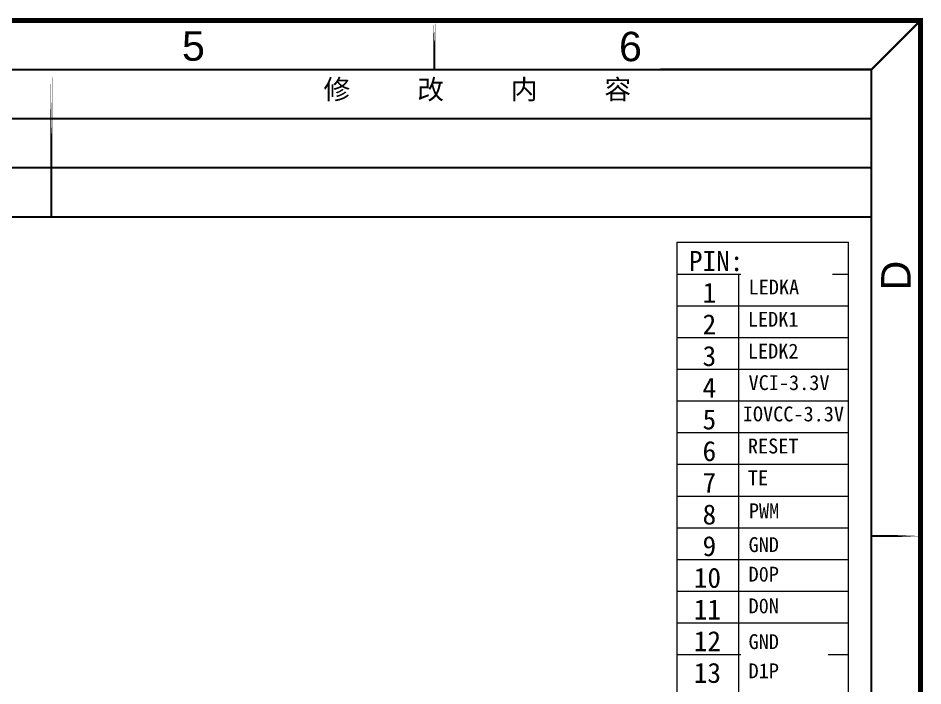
# Model space of a CAD drawing. Header units: millimetres. Extents: x 6268 to 6857, y -7375 to -6958.
# Drawn here: x 6674.5 to 6857, y -7092.7 to -6958 of the extents above; entities that cross this region are included whole.
import ezdxf

# ---------------------------------------------------------------- set-up
doc = ezdxf.new("R2010")
doc.units = ezdxf.units.MM
doc.header["$LTSCALE"] = 32.67
doc.layers.get('0').update_dxf_attribs({"linetype": 'CONTINUOUS'})
doc.layers.add('鑫视界图框', color=3, linetype='CONTINUOUS')
doc.styles.add('宋体', font='SimSun.ttf')
doc.styles.add('黑体', font='simhei.ttf')

msp = doc.modelspace()

# ---------------------------------------------------------------- linework, layer by layer
at = {"color": 4, "linetype": 'ByBlock', "lineweight": 0}
for p, q in [((6807.321, -7003.233), (6807.321, -7201.395)), ((6807.321, -7003.233), (6841.969, -7003.233)), ((6841.969, -7201.395), (6841.969, -7003.233)), ((6807.321, -7009.676), (6841.969, -7009.676)), ((6807.321, -7035.239), (6841.969, -7035.239)), ((6807.321, -7086.364), (6841.969, -7086.364))]:
    msp.add_line(p, q, dxfattribs=at)
at = {"layer": '鑫视界图框', "color": 3}
msp.add_line((6846.566, -6968.409), (6804.058, -6968.409), dxfattribs=at)
for points, const_width in [([(6856.466, -7374.309), (6268.406, -7374.309), (6268.406, -6958.509), (6856.466, -6958.509)], 0.99), ([(6758.456, -6958.509), (6758.456, -6958.509), (6758.456, -6968.31), (6758.456, -6968.31)], 0.396), ([(6846.566, -7364.409), (6278.306, -7364.409), (6278.306, -6968.409), (6846.566, -6968.409)], 0.396), ([(6278.306, -6968.409), (6846.566, -6968.409), (6846.566, -6998.109), (6278.306, -6998.109)], 0.396), ([(6681.236, -6968.409), (6681.236, -6968.409), (6681.238, -6998.109), (6681.238, -6998.109)], 0.396), ([(6562.436, -6978.309), (6846.566, -6978.309), (6846.566, -6988.209), (6562.436, -6988.209)], 0.396), ([(6856.466, -7062.458), (6846.665, -7062.458), (6846.665, -7062.458), (6856.466, -7062.458)], 0.396)]:
    msp.add_lwpolyline(points, close=True, dxfattribs=dict(at, const_width=const_width))
at = {"layer": '鑫视界图框', "color": 3, "const_width": 0.396}
msp.add_lwpolyline([(6846.566, -6968.409), (6856.466, -6958.509)], dxfattribs=at)

# ---------------------------------------------------------------- texts
at = {"color": 4, "linetype": 'ByBlock', "lineweight": 0, "attachment_point": 1, "style": '宋体'}
for s, insert, char_height, width in [('PIN:', (6809.784, -7004.976), 4.0454, 8.27688), ('1', (6812.536, -7011.367), 4.045, 3.53434), ('2', (6812.536, -7017.757), 4.045, 3.53434), ('3', (6812.536, -7024.148), 4.045, 3.53434), ('VCI-3.3V', (6821.809, -7030.042), 3, 15.41525), ('4', (6812.536, -7030.539), 4.045, 3.53434), ('5', (6812.536, -7036.929), 4.045, 3.53434), ('IOVCC-3.3V', (6820.648, -7036.357), 3, 15.41525), ('6', (6812.536, -7043.32), 4.045, 3.53434), ('7', (6812.536, -7049.71), 4.045, 3.53434), ('8', (6812.536, -7056.101), 4.045, 3.53434), ('9', (6812.536, -7062.492), 4.045, 3.53434), ('10', (6810.759, -7068.882), 4.0454, 3.53434), ('11', (6810.759, -7075.273), 4.0454, 3.53434), ('12', (6810.759, -7081.663), 4.0454, 3.53434), ('13', (6810.759, -7088.054), 4.0454, 3.53434)]:
    msp.add_mtext(s, dxfattribs=dict(at, insert=insert, char_height=char_height, width=width))
at = {"layer": '鑫视界图框', "color": 3, "char_height": 5.94, "width": 2.49821, "attachment_point": 1, "style": '黑体'}
for s, insert in [('{\\fArial|b0|i0|c0|p34;5}', (6707.583, -6960.671)), ('{\\fArial|b0|i0|c0|p34;6}', (6795.693, -6960.77))]:
    msp.add_mtext(s, dxfattribs=dict(at, insert=insert))
at = {"layer": '鑫视界图框', "color": 3, "lineweight": 0, "insert": (6736.126, -6970.419), "char_height": 3.96, "width": 155.75946, "attachment_point": 1, "style": '黑体'}
msp.add_mtext('{\\fSimHei|b0|i0|c134|p49;修     改     内     容}', dxfattribs=at)
at = {"layer": '鑫视界图框', "color": 3, "insert": (6848.542, -7012.943), "char_height": 5.94, "width": 25.22711, "attachment_point": 1, "rotation": 90, "style": '黑体'}
msp.add_mtext('{\\fArial|b0|i0|c0|p34;D}', dxfattribs=at)

# ---------------------------------------------------------------- next in the draw order: texts
at = {"color": 4, "linetype": 'ByBlock', "lineweight": 0, "char_height": 3, "attachment_point": 1, "style": '宋体', "bg_fill": 2}
for s, insert, width in [('LEDK2', (6821.672, -7023.676), 15.41525), ('D0N', (6821.815, -7075.07), 15.13766)]:
    msp.add_mtext(s, dxfattribs=dict(at, insert=insert, width=width))

# ---------------------------------------------------------------- next in the draw order: linework, layer by layer
at = {"color": 4, "linetype": 'ByBlock', "lineweight": 0}
for p, q in [((6807.321, -7028.848), (6841.969, -7028.848)), ((6807.321, -7079.973), (6841.969, -7079.973))]:
    msp.add_line(p, q, dxfattribs=at)

# ---------------------------------------------------------------- next in the draw order: texts
at = {"color": 4, "linetype": 'ByBlock', "lineweight": 0, "char_height": 3, "attachment_point": 1, "style": '宋体', "bg_fill": 2}
for s, insert, width in [('LEDK1', (6821.672, -7017.262), 15.41525), ('D0P', (6821.815, -7068.673), 15.13766)]:
    msp.add_mtext(s, dxfattribs=dict(at, insert=insert, width=width))

# ---------------------------------------------------------------- next in the draw order: linework, layer by layer
at = {"color": 4, "linetype": 'ByBlock', "lineweight": 0}
for p, q in [((6807.321, -7016.067), (6841.969, -7016.067)), ((6807.321, -7022.458), (6841.969, -7022.458)), ((6807.321, -7073.583), (6841.969, -7073.583))]:
    msp.add_line(p, q, dxfattribs=at)

# ---------------------------------------------------------------- next in the draw order: texts
at = {"color": 4, "linetype": 'ByBlock', "lineweight": 0, "insert": (6821.815, -7062.718), "char_height": 3, "width": 15.13745, "attachment_point": 1, "style": '宋体', "bg_fill": 2}
msp.add_mtext('GND', dxfattribs=at)

# ---------------------------------------------------------------- next in the draw order: linework, layer by layer
at = {"color": 4, "linetype": 'ByBlock', "lineweight": 0}
msp.add_line((6807.321, -7067.192), (6841.969, -7067.192), dxfattribs=at)

# ---------------------------------------------------------------- next in the draw order: texts
at = {"color": 4, "linetype": 'ByBlock', "lineweight": 0, "insert": (6821.87, -7055.892), "char_height": 3, "width": 15.41525, "attachment_point": 1, "style": '宋体', "bg_fill": 2}
msp.add_mtext('PWM', dxfattribs=at)

# ---------------------------------------------------------------- next in the draw order: linework, layer by layer
at = {"color": 4, "linetype": 'ByBlock', "lineweight": 0}
msp.add_line((6807.321, -7060.801), (6841.969, -7060.801), dxfattribs=at)

# ---------------------------------------------------------------- next in the draw order: texts
at = {"color": 4, "linetype": 'ByBlock', "lineweight": 0, "insert": (6821.672, -7049.238), "char_height": 3, "width": 15.41525, "attachment_point": 1, "style": '宋体', "bg_fill": 2}
msp.add_mtext('TE', dxfattribs=at)

# ---------------------------------------------------------------- next in the draw order: linework, layer by layer
at = {"color": 4, "linetype": 'ByBlock', "lineweight": 0}
msp.add_line((6807.321, -7054.411), (6841.969, -7054.411), dxfattribs=at)

# ---------------------------------------------------------------- next in the draw order: texts
at = {"color": 4, "linetype": 'ByBlock', "lineweight": 0, "insert": (6821.672, -7042.824), "char_height": 3, "width": 15.41525, "attachment_point": 1, "style": '宋体', "bg_fill": 2}
msp.add_mtext('RESET', dxfattribs=at)

# ---------------------------------------------------------------- next in the draw order: linework, layer by layer
at = {"color": 4, "linetype": 'ByBlock', "lineweight": 0}
for p, q in [((6819.812, -7009.676), (6819.812, -7201.395)), ((6807.321, -7041.63), (6841.969, -7041.63)), ((6807.321, -7048.02), (6841.969, -7048.02))]:
    msp.add_line(p, q, dxfattribs=at)

# ---------------------------------------------------------------- next in the draw order: texts
at = {"color": 4, "linetype": 'ByBlock', "lineweight": 0, "char_height": 3, "attachment_point": 1, "style": '宋体', "bg_fill": 2}
for s, insert, width in [('LEDKA', (6821.815, -7010.761), 15.41525), ('D1P', (6821.815, -7088.172), 14.7535)]:
    msp.add_mtext(s, dxfattribs=dict(at, insert=insert, width=width))

# ---------------------------------------------------------------- next in the draw order: texts
at = {"color": 4, "linetype": 'ByBlock', "lineweight": 0, "insert": (6821.815, -7082.28), "char_height": 3, "width": 14.52825, "attachment_point": 1, "style": '宋体', "bg_fill": 2}
msp.add_mtext('GND', dxfattribs=at)

doc.saveas('drawing.dxf')
